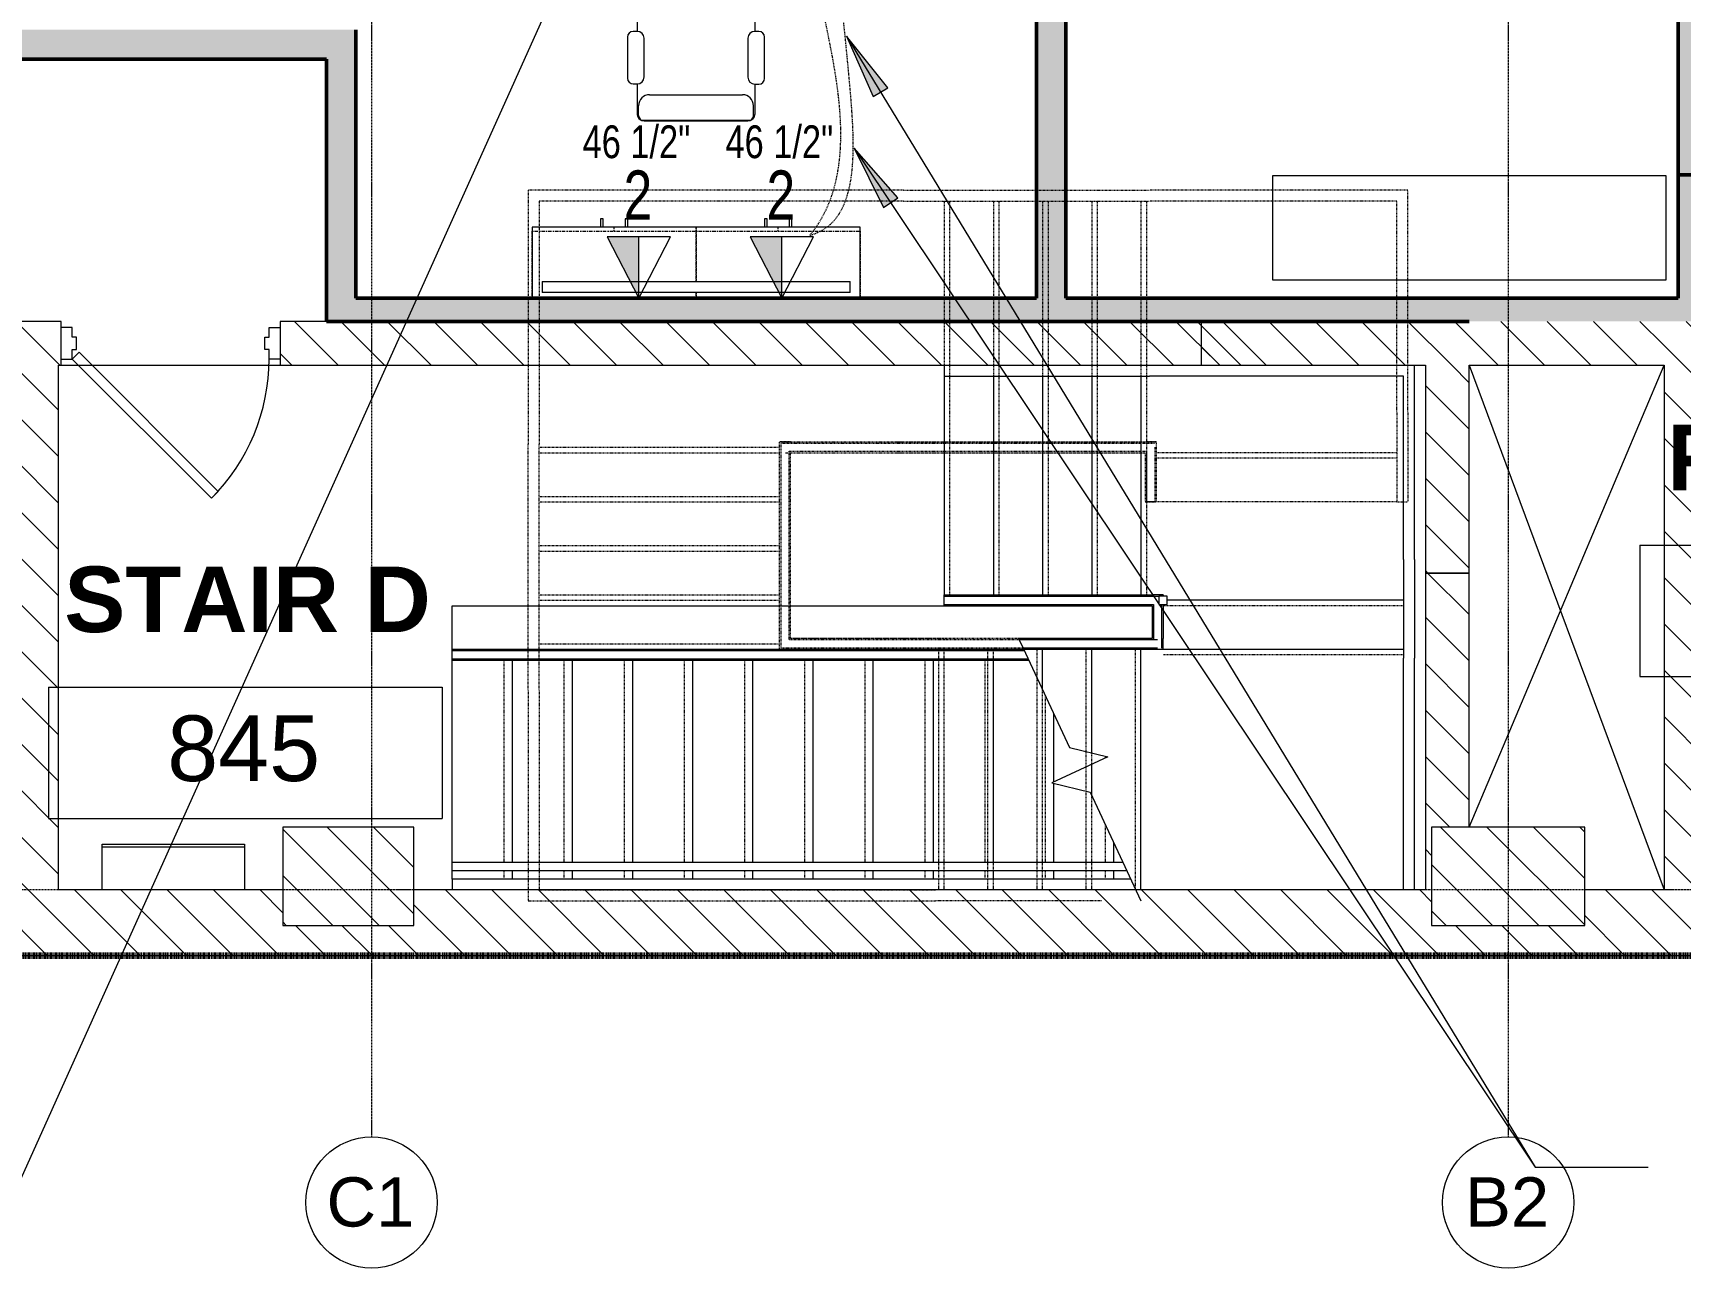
# Model space of a CAD drawing. Header units: inches. Extents: x -1205 to 1409, y -1117 to 895.
# Drawn here: x -144.9 to 156.3, y -1111.3 to -885.3 of the extents above; entities that cross this region are included whole.
import ezdxf

# ---------------------------------------------------------------- set-up
doc = ezdxf.new("R2010")
doc.units = ezdxf.units.IN
doc.header["$MEASUREMENT"] = 0
for name, pattern in [('Center', [1.25, 0.25, -0.1875, 0.625, -0.1875]), ('Double Dash 3_8_', [1, 0.375, -0.125, 0.125, -0.125, 0.125, -0.125]), ('Double Dash 3_8__2_', [1, 0.375, -0.125, 0.125, -0.125, 0.125, -0.125]), ('Grid Line 1_4_', [0.4375, 0.25, -0.0625, 0.0625, -0.0625]), ('Hidden 1_8_', [0.1875, 0.125, -0.0625]), ('Overhead 1_16_', [0.101562, 0.0625, -0.039062])]:
    doc.linetypes.add(name, pattern=pattern)
for name, color, linetype, lineweight in [('A-ANNO-NOTE', 131, 'Continuous', 9), ('A-AREA-IDEN', 2, 'Continuous', 9), ('A-DETL', 90, 'Continuous', 13), ('A-DETL-HDLN', 90, 'Hidden 1_8_', 9), ('A-DETL-THIN', 151, 'Continuous', 13), ('A-DOOR', 31, 'Continuous', 13), ('A-DOOR-FRAM', 31, 'Continuous', 20), ('A-FLOR', 192, 'Continuous', 13), ('A-FLOR-HRAL', 11, 'Continuous', 13), ('A-FLOR-HRAL-MBND', 5, 'Continuous', 13), ('A-GENM', 13, 'Continuous', 9), ('A-WALL', 113, 'Continuous', 13), ('A-WALL-PATT', 111, 'Continuous', 13), ('C-PROP-LINE', 91, 'Double Dash 3_8_', 20), ('G-ANNO-TEXT', 231, 'Continuous', 9), ('I-FURN', 30, 'Continuous', 9), ('I-WALL', 2, 'Continuous', 13), ('Q-CASE', 31, 'Continuous', 9), ('Q-SPCQ', 91, 'Continuous', 13), ('S-COLS', 52, 'Continuous', 13), ('S-GRID', 1, 'Continuous', 9), ('S-GRID-IDEN', 1, 'Continuous', 9), ('S-STRS', 31, 'Continuous', 13), ('S-STRS-MBND', 31, 'Continuous', 13)]:
    doc.layers.add(name, color=color, linetype=linetype, lineweight=lineweight)
doc.styles.add('Arial_1', font='arial.ttf', dxfattribs={"width": 0.75, "height": 9})
doc.styles.add('Arial_2', font='arial.ttf', dxfattribs={"width": 0.75, "height": 6})
doc.styles.add('Arial_3', font='arial.ttf', dxfattribs={"height": 9})
doc.styles.add('Arial_5', font='arial.ttf', dxfattribs={"height": 12})
doc.styles.add('Arial_B', font='arialbd.ttf', dxfattribs={"height": 12})
pattern_1 = [(135, (0, 0), (-4.24264, -4.24264), [])]

# ---------------------------------------------------------------- blocks, each defined once
blk = doc.blocks.new('Concrete-Square-Column - 18 x 24-3368431-8TH FLOOR TELECOM PLAN')
at = {"layer": 'S-COLS', "lineweight": 9}
h = blk.add_hatch(dxfattribs=at)
h.set_pattern_fill('FP_3', color=53, style=0, pattern_type=2)
h.set_pattern_definition([(45, (1039.619, -87.227), (-4.24264, 4.24264), [])])
h.paths.add_polyline_path([(-9, -12), (9, -12), (8.99, 12), (-9, 12)], flags=0)
at = {"layer": 'S-COLS', "color": 133, "lineweight": 20}
for p, q in [((9, 12), (-9, 12)), ((-9, 12), (-9, -12)), ((9, -12), (9, 12)), ((-9, -12), (9, -12))]:
    blk.add_line(p, q, dxfattribs=at)
blk = doc.blocks.new('Concrete-Square-Column - 18 x 28-3368442-8TH FLOOR TELECOM PLAN')
at = {"layer": 'S-COLS', "lineweight": 9}
h = blk.add_hatch(dxfattribs=at)
h.set_pattern_fill('FP_4', color=53, style=0, pattern_type=2)
h.set_pattern_definition([(45, (1039.619, 124.898), (-4.24264, 4.24264), [])])
h.paths.add_polyline_path([(-9, -14), (9, -14), (8.99, 14), (-9, 14), (-9, -9.51)], flags=0)
at = {"layer": 'S-COLS', "color": 133, "lineweight": 20}
for p, q in [((9, 14), (-9, 14)), ((-9, 14), (-9, -14)), ((9, -14), (9, 14)), ((-9, -14), (9, -14))]:
    blk.add_line(p, q, dxfattribs=at)
blk = doc.blocks.new('Single-HM Frame - Stair Exst_ 36_-989163-8TH FLOOR TELECOM PLAN')
at = {"layer": 'A-DOOR', "color": 53, "lineweight": 9}
for p, q in [((-16.76, -1.64), (-18, -2.88)), ((-18, -2.88), (7.46, -28.33)), ((8.7, -27.09), (-16.76, -1.64)), ((7.46, -28.33), (8.7, -27.09))]:
    blk.add_line(p, q, dxfattribs=at)
blk.add_arc((-18, -2.88), 36, 315.01, 0, dxfattribs=at)
at = {"layer": 'A-DOOR-FRAM', "color": 133}
for p, q in [((-18, 2.87), (-20, 2.87)), ((-18, 1.12), (-18, 2.87)), ((-17.25, 1.12), (-18, 1.12)), ((-17.25, -1.12), (-17.25, 1.12)), ((17.25, 1.12), (18, 1.12)), ((17.25, -1.12), (17.25, 1.12)), ((18, 2.87), (20, 2.87)), ((18, 1.12), (18, 2.87)), ((-20, -2.88), (-18, -2.88)), ((-18, -1.12), (-17.25, -1.12)), ((-18, -2.88), (-18, -1.12)), ((18, -1.12), (17.25, -1.12)), ((18, -2.88), (18, -1.12)), ((20, -2.88), (18, -2.88))]:
    blk.add_line(p, q, dxfattribs=at)
blk = doc.blocks.new('Railing - 1 1_2_-2258571-8TH FLOOR TELECOM PLAN')
at = {"layer": 'A-FLOR-HRAL', "color": 133, "lineweight": 20}
for p, q in [((0.75, 0.75), (-0.75, 0.75)), ((-0.75, 0.75), (-0.75, -0.75)), ((0.75, -0.75), (0.75, 0.75)), ((-0.75, -0.75), (0.75, -0.75))]:
    blk.add_line(p, q, dxfattribs=at)
blk = doc.blocks.new('Railing - Railing-988096-8TH FLOOR TELECOM PLAN')
at = {"layer": 'A-FLOR-HRAL', "color": 53, "lineweight": 9}
for p, q in [((21.74, -988.12), (57.74, -988.12)), ((21.74, -988.37), (21.74, -988.12)), ((21.74, -988.37), (57.74, -988.37)), ((21.74, -989.87), (21.74, -988.37)), ((21.74, -990.12), (21.74, -989.87)), ((21.74, -989.87), (57.74, -989.87)), ((21.74, -990.12), (57.74, -990.12)), ((57.74, -988.12), (58.19, -988.12)), ((57.74, -988.37), (61.02, -988.37)), ((57.74, -989.87), (60.02, -989.87)), ((57.74, -990.12), (58.19, -990.12)), ((59.77, -990.12), (59.77, -996.12)), ((60.02, -989.87), (60.02, -996.37)), ((61.52, -989.87), (61.52, -997.87)), ((61.77, -988.12), (61.77, -988.37)), ((61.77, -989.87), (61.77, -996.12)), ((35.36, -996.12), (35.48, -996.37)), ((57.74, -996.12), (35.36, -996.12)), ((35.48, -996.37), (36.18, -997.87)), ((35.48, -996.37), (36.18, -997.87)), ((57.74, -996.37), (35.48, -996.37)), ((57.97, -996.12), (57.74, -996.12)), ((60.77, -996.37), (57.74, -996.37)), ((36.18, -997.87), (36.29, -998.12)), ((57.74, -997.87), (36.18, -997.87)), ((57.74, -998.12), (36.29, -998.12)), ((60.77, -997.87), (57.74, -997.87)), ((57.97, -998.12), (57.74, -998.12))]:
    blk.add_line(p, q, dxfattribs=at)
at = {"layer": 'A-FLOR-HRAL-MBND', "color": 53, "linetype": 'Overhead 1_16_', "lineweight": 9}
for p, q in [((-8.35, -960.12), (12.74, -960.12)), ((-8.35, -962.12), (-8.35, -960.12)), ((-8.1, -960.37), (12.74, -960.37)), ((-8.1, -962.12), (-8.1, -960.37)), ((12.74, -960.12), (21.74, -960.12)), ((12.74, -960.37), (21.74, -960.37)), ((21.74, -960.12), (57.74, -960.12)), ((21.74, -960.37), (57.74, -960.37)), ((57.74, -960.12), (60.52, -960.12)), ((57.74, -960.37), (60.27, -960.37)), ((-8.35, -998.12), (-8.35, -962.12)), ((-8.1, -997.87), (-8.1, -962.12)), ((-7.35, -962.12), (12.74, -962.12)), ((-6.6, -961.87), (12.74, -961.87)), ((-6.6, -996.37), (-6.6, -961.87)), ((-6.35, -996.12), (-6.35, -962.12)), ((12.74, -961.87), (21.74, -961.87)), ((12.74, -962.12), (21.74, -962.12)), ((21.74, -961.87), (57.74, -961.87)), ((21.74, -962.12), (57.74, -962.12)), ((57.74, -961.87), (58.77, -961.87)), ((57.74, -962.12), (58.52, -962.12)), ((58.52, -962.12), (58.52, -971.12)), ((58.77, -961.87), (58.77, -971.12)), ((60.27, -961.12), (60.27, -962.12)), ((60.27, -962.12), (60.27, -971.12)), ((60.52, -961.12), (60.52, -962.12)), ((60.52, -962.12), (60.52, -971.12)), ((60.52, -971.12), (58.52, -971.12)), ((60.27, -971.12), (58.77, -971.12)), ((21.74, -996.37), (-6.6, -996.37)), ((21.74, -996.12), (-6.35, -996.12)), ((35.36, -996.12), (21.74, -996.12)), ((35.48, -996.37), (21.74, -996.37)), ((21.74, -998.12), (-8.35, -998.12)), ((21.74, -997.87), (-8.1, -997.87)), ((36.18, -997.87), (21.74, -997.87)), ((36.29, -998.12), (21.74, -998.12))]:
    blk.add_line(p, q, dxfattribs=at)
blk.add_blockref('Railing - 1 1_2_-2258571-8TH FLOOR TELECOM PLAN', (61.77, -989.12))
blk = doc.blocks.new('Railing - Railing-2258307-8TH FLOOR TELECOM PLAN')
at = {"layer": 'A-FLOR-HRAL', "color": 53, "lineweight": 9}
for p, q in [((-68.23, -998.37), (-68.23, -998.12)), ((36.29, -998.12), (-68.23, -998.12)), ((-68.23, -999.87), (-68.23, -998.37)), ((36.41, -998.37), (-68.23, -998.37)), ((-68.23, -1000.12), (-68.23, -999.87)), ((37.11, -999.87), (-68.23, -999.87)), ((37.23, -1000.12), (-68.23, -1000.12))]:
    blk.add_line(p, q, dxfattribs=at)
blk = doc.blocks.new('Railing - Railing-2258311-8TH FLOOR TELECOM PLAN')
at = {"layer": 'A-FLOR-HRAL', "color": 53, "lineweight": 9}
for p, q in [((-68.23, -1038.62), (-68.23, -1037.12)), ((54.48, -1037.12), (-68.23, -1037.12)), ((55.18, -1038.62), (-68.23, -1038.62))]:
    blk.add_line(p, q, dxfattribs=at)
blk = doc.blocks.new('Chair-Task Arms - Chair-Task Arms-1500764-8TH FLOOR TELECOM PLAN')
at = {"layer": 'I-FURN', "color": 53}
for p, q in [((-5.2, 11.1), (-5.2, 6.62)), ((-5.2, 11.1), (16.3, 11.1)), ((16.3, 11.1), (16.3, 6.62)), ((-5.2, 6.62), (-5.95, 6.62)), ((17.05, 6.62), (16.3, 6.62)), ((-6.98, 5.59), (-6.98, -1.94)), ((-3.93, -1.72), (-3.93, 5.35)), ((15.03, 5.35), (15.03, -1.77)), ((18.08, -1.98), (18.08, 5.59)), ((-5.92, -3), (-5.2, -3)), ((-5.2, -3), (-5.2, -8.61)), ((-2.95, -4.97), (14.05, -4.97)), ((16.3, -3.04), (17.02, -3.04)), ((16.3, -3.04), (16.3, -8.61)), ((-4.95, -8.75), (-4.95, -6.97)), ((16.05, -8.75), (16.05, -6.97)), ((-4.2, -9.61), (15.3, -9.61)), ((-3.95, -9.75), (15.05, -9.75))]:
    blk.add_line(p, q, dxfattribs=at)
for centre, radius, start, end in [((-5.95, 5.59), 1.03, 90, 180), ((-5.2, 5.35), 1.27, 360, 90), ((16.3, 5.35), 1.27, 90, 180), ((17.05, 5.59), 1.03, 0, 90), ((-5.92, -1.94), 1.06, 180, 270), ((-5.2, -1.72), 1.27, 270, 0), ((16.3, -1.77), 1.27, 180, 270), ((17.02, -1.98), 1.06, 270, 0), ((-2.95, -6.97), 2, 90, 180), ((14.05, -6.97), 2, 0, 90), ((-4.2, -8.61), 1, 180, 270), ((-3.95, -8.75), 1, 180, 270), ((15.05, -8.75), 1, 270, 0), ((15.3, -8.61), 1, 270, 0)]:
    blk.add_arc(centre, radius, start, end, dxfattribs=at)
blk = doc.blocks.new('Generic Model Adjustable Table - Default-3132572-8TH FLOOR TELECOM PLAN')
at = {"layer": 'A-GENM', "color": 53}
for p, q in [((36, 9.5), (-36, 9.5)), ((-36, 9.5), (-36, -9.5)), ((36, -9.5), (36, 9.5)), ((-36, -9.5), (36, -9.5))]:
    blk.add_line(p, q, dxfattribs=at)
blk = doc.blocks.new('Fire Hose Cabinet - Existing Hose-3487118-8TH FLOOR TELECOM PLAN')
at = {"layer": 'Q-SPCQ', "color": 53, "lineweight": 9}
for p, q in [((-17.32, 6), (-17.32, 14.37)), ((-17.32, 14.37), (8.68, 14.37)), ((-17.32, 13.87), (8.68, 13.87)), ((8.68, 14.37), (8.68, 6)), ((8.68, 6), (-17.32, 6))]:
    blk.add_line(p, q, dxfattribs=at)
blk = doc.blocks.new('Television Wall Mount - 60_-3462010-8TH FLOOR TELECOM PLAN')
at = {"layer": 'Q-SPCQ', "color": 53, "lineweight": 9}
for p, q in [((-28.15, 0.79), (-28.15, -1.21)), ((-28.15, 0.79), (-26.15, 0.79)), ((-26.15, 0.79), (26.15, 0.79)), ((26.15, 0.79), (28.15, 0.79)), ((28.15, -1.21), (28.15, 0.79)), ((-26.15, -1.21), (-28.15, -1.21)), ((26.15, -1.21), (-26.15, -1.21)), ((28.15, -1.21), (26.15, -1.21))]:
    blk.add_line(p, q, dxfattribs=at)
blk = doc.blocks.new('Counter Top wo Backsplash - 13_ Depth-5025095-8TH FLOOR TELECOM PLAN')
at = {"layer": 'Q-CASE'}
for p, q in [((-47.26, 0), (-47.26, -13)), ((12.74, -13), (12.74, 0)), ((-47.26, -13), (12.74, -13))]:
    blk.add_line(p, q, dxfattribs=at)
blk = doc.blocks.new('198 - Credenza 2_-6_ x13_ D-5020772-8TH FLOOR TELECOM PLAN')
at = {"layer": 'Q-CASE', "linetype": 'Center'}
for p, q in [((-14.26, -12.25), (-14.26, 0)), ((15.74, 0), (15.74, -1.04)), ((15.74, -3.04), (15.74, -12.25)), ((-14.26, -12.25), (-14.26, -13)), ((15.74, -12.25), (-14.26, -12.25)), ((-14.26, -13), (15.74, -13)), ((0.74, -12.25), (0.74, -13)), ((15.74, -13), (15.74, -12.25))]:
    blk.add_line(p, q, dxfattribs=at)
at = {"layer": 'Q-CASE', "color": 53}
for p, q in [((-1.76, -13), (-1.76, -14.5)), ((-1.76, -14.5), (-1.27, -14.5)), ((-1.27, -14.5), (-1.27, -13)), ((2.74, -13), (2.74, -14.5)), ((2.74, -14.5), (3.23, -14.5)), ((3.23, -14.5), (3.23, -13))]:
    blk.add_line(p, q, dxfattribs=at)
blk = doc.blocks.new('198 - Credenza 2_-6_ x13_ D-V84-8TH FLOOR TELECOM PLAN')
at = {"layer": 'Q-CASE', "linetype": 'Center'}
for p, q in [((-14.26, -1.04), (-14.26, 0)), ((15.74, 0), (15.74, -12.25)), ((-14.26, -12.25), (-14.26, -3.04)), ((-14.26, -12.25), (-14.26, -13)), ((15.74, -12.25), (-14.26, -12.25)), ((-14.26, -13), (15.74, -13)), ((0.74, -12.25), (0.74, -13)), ((15.74, -13), (15.74, -12.25))]:
    blk.add_line(p, q, dxfattribs=at)
at = {"layer": 'Q-CASE', "color": 53}
for p, q in [((-1.76, -13), (-1.76, -14.5)), ((-1.76, -14.5), (-1.27, -14.5)), ((-1.27, -14.5), (-1.27, -13)), ((2.74, -13), (2.74, -14.5)), ((2.74, -14.5), (3.23, -14.5)), ((3.23, -14.5), (3.23, -13))]:
    blk.add_line(p, q, dxfattribs=at)
blk = doc.blocks.new('Family - ___-851313-8TH FLOOR TELECOM PLAN')
at = {"layer": 'C-PROP-LINE', "color": 133, "linetype": 'Double Dash 3_8__2_'}
blk.add_line((-889.89, -1054.12), (389.27, -1054.12), dxfattribs=at)
blk = doc.blocks.new('Grid - Grid Head - Circle-20770-8TH FLOOR TELECOM PLAN')
at = {"layer": 'S-GRID-IDEN', "color": 53}
blk.add_circle((0, 0), 0.125, dxfattribs=at)
blk = doc.blocks.new('18433_1 - AEO NY - CENTRAL_rvt-1-8TH FLOOR TELECOM PLAN')
at = {"layer": 'A-WALL-PATT'}
for points in [[(44.02, -933.87), (44.02, -758.99), (38.65, -758.99), (38.65, -933.87)], [(161.4, -911.31), (161.4, -758.99), (156.02, -758.99), (156.02, -911.31)], [(-91.23, -890.12), (-85.85, -890.12), (-85.85, -884.74), (-357.91, -884.74), (-357.91, -890.12), (-130.77, -890.12)], [(-85.85, -938.12), (-85.85, -890.12), (-91.23, -890.12), (-91.23, -938.12)], [(161.4, -938.12), (161.4, -911.31), (156.02, -911.31), (156.02, -938.12)], [(153.4, -938.12), (156.02, -938.12), (156.02, -933.87), (-85.85, -933.87), (-85.85, -938.12), (134.41, -938.12)]]:
    blk.add_hatch(color=253, dxfattribs=at).paths.add_polyline_path(points, flags=0)
at = {"layer": 'A-WALL-PATT', "lineweight": 9}
h = blk.add_hatch(dxfattribs=at)
h.set_pattern_fill('FP_1', color=53, style=0, pattern_type=2)
h.set_pattern_definition(pattern_1)
h.paths.add_polyline_path([(-140.23, -1042.12), (-140.23, -938.12), (-148.23, -938.12), (-148.23, -1042.12)], flags=0)
h = blk.add_hatch(dxfattribs=at)
h.set_pattern_fill('FP_1', color=53, style=0, pattern_type=2)
h.set_pattern_definition(pattern_1)
h.paths.add_polyline_path([(-62.35, -946.12), (-62.35, -938.12), (-99.73, -938.12), (-99.73, -946.12)], flags=0)
h.paths.add_polyline_path([(-140.23, -946.12), (-139.73, -946.12), (-139.73, -938.12), (-140.23, -938.12)], flags=0)
h = blk.add_hatch(dxfattribs=at)
h.set_pattern_fill('FP_1', color=53, style=0, pattern_type=2)
h.set_pattern_definition(pattern_1)
h.paths.add_polyline_path([(76, -946.12), (68, -938.12), (-62.35, -938.12), (-62.35, -946.12), (46.01, -946.12)], flags=0)
h = blk.add_hatch(dxfattribs=at)
h.set_pattern_fill('FP_1', color=53, style=0, pattern_type=2)
h.set_pattern_definition(pattern_1)
h.paths.add_polyline_path([(109.77, -946.12), (117.77, -946.12), (117.77, -938.12), (68.77, -938.12), (68.77, -946.12)], flags=0)
h = blk.add_hatch(dxfattribs=at)
h.set_pattern_fill('FP_1', color=53, style=0, pattern_type=2)
h.set_pattern_definition(pattern_1)
h.paths.add_polyline_path([(117.77, -946.12), (153.4, -946.12), (153.4, -938.12), (117.77, -938.12)], flags=0)
h = blk.add_hatch(dxfattribs=at)
h.set_pattern_fill('FP_1', color=53, style=0, pattern_type=2)
h.set_pattern_definition(pattern_1)
h.paths.add_polyline_path([(156.51, -976.12), (161.4, -976.12), (161.4, -938.12), (153.4, -938.12), (153.4, -976.12)], flags=0)
h = blk.add_hatch(dxfattribs=at)
h.set_pattern_fill('FP_1', color=53, style=0, pattern_type=2)
h.set_pattern_definition(pattern_1)
h.paths.add_polyline_path([(117.77, -984.14), (117.77, -946.12), (109.77, -946.12), (109.77, -984.14)], flags=0)
h = blk.add_hatch(dxfattribs=at)
h.set_pattern_fill('FP_1', color=53, style=0, pattern_type=2)
h.set_pattern_definition(pattern_1)
h.paths.add_polyline_path([(153.4, -1042.12), (161.4, -1042.12), (161.4, -976.12), (153.4, -976.12), (153.4, -1030.63)], flags=0)
h = blk.add_hatch(dxfattribs=at)
h.set_pattern_fill('FP_1', color=53, style=0, pattern_type=2)
h.set_pattern_definition(pattern_1)
h.paths.add_polyline_path([(110.9, -1042.12), (110.9, -1030.62), (117.77, -1030.62), (117.77, -984.14), (109.77, -984.14), (109.77, -1042.12)], flags=0)
h = blk.add_hatch(dxfattribs=at)
h.set_pattern_fill('FP_1', color=53, style=0, pattern_type=2)
h.set_pattern_definition(pattern_1)
h.paths.add_polyline_path([(304.4, -1054.12), (304.4, -1042.12), (138.9, -1042.12), (138.9, -1048.62), (110.9, -1048.62), (110.9, -1042.12), (-75.23, -1042.12), (-75.23, -1048.62), (-99.23, -1048.62), (-99.23, -1042.12), (-332.82, -1042.12), (-332.82, -1043.12), (-356.82, -1043.12), (-356.82, -1042.12), (-575.1, -1042.12), (-575.1, -1043.12), (-599.1, -1043.12), (-599.1, -1042.12), (-789.98, -1042.12), (-789.98, -1048.62), (-817.98, -1048.62), (-817.98, -1042.12), (-892.39, -1042.12), (-892.39, -1054.12), (267, -1054.12)], flags=0)
at = {"layer": 'A-DETL-THIN', "color": 53, "lineweight": 9}
for p, q in [((117.77, -1030.62), (153.4, -946.12)), ((117.77, -946.12), (153.4, -1042.12))]:
    blk.add_line(p, q, dxfattribs=at)
at = {"layer": 'A-FLOR', "color": 53, "lineweight": 9}
for p, q in [((-139.73, -946.12), (-99.73, -946.12)), ((-68.23, -998.12), (-68.23, -990.12)), ((-68.23, -990.12), (21.74, -990.12)), ((-68.23, -1037.12), (-68.23, -1000.12)), ((-68.23, -1040.12), (-68.23, -1038.62))]:
    blk.add_line(p, q, dxfattribs=at)
at = {"layer": 'A-WALL', "color": 133, "lineweight": 20}
for p, q in [((-140.23, -938.12), (-148.23, -938.12)), ((-139.73, -938.12), (-140.23, -938.12)), ((-139.73, -946.12), (-139.73, -938.12)), ((-62.35, -938.12), (-99.73, -938.12)), ((-99.73, -938.12), (-99.73, -946.12)), ((68, -938.12), (-62.35, -938.12)), ((76, -946.12), (68, -938.12)), ((117.77, -938.12), (68.77, -938.12)), ((68.77, -938.12), (68.77, -946.12)), ((-140.23, -1042.12), (-140.23, -946.12)), ((-140.23, -946.12), (-139.73, -946.12)), ((-99.73, -946.12), (-62.35, -946.12)), ((-62.35, -946.12), (76, -946.12)), ((68.77, -946.12), (109.77, -946.12)), ((109.77, -946.12), (109.77, -984.14)), ((117.77, -984.14), (117.77, -946.12)), ((117.77, -946.12), (153.4, -946.12)), ((153.4, -946.12), (153.4, -976.12)), ((153.4, -976.12), (153.4, -1042.12)), ((109.77, -984.14), (117.77, -984.14)), ((109.77, -984.14), (109.77, -1042.12)), ((117.77, -984.14), (109.77, -984.14)), ((117.77, -1030.62), (117.77, -984.14)), ((-99.23, -1042.12), (-140.23, -1042.12)), ((109.77, -1042.12), (-75.23, -1042.12)), ((153.4, -1042.12), (138.9, -1042.12)), ((-892.39, -1054.12), (304.4, -1054.12))]:
    blk.add_line(p, q, dxfattribs=at)
at = {"layer": 'I-WALL', "color": 213, "lineweight": 50}
for p, q in [((38.65, -758.99), (38.65, -933.87)), ((44.02, -933.87), (44.02, -758.99)), ((156.02, -758.99), (156.02, -911.31)), ((-85.85, -890.12), (-85.85, -884.74)), ((-357.91, -890.12), (-91.23, -890.12)), ((-91.23, -890.12), (-91.23, -938.12)), ((-85.85, -933.87), (-85.85, -890.12)), ((156.02, -911.31), (161.4, -911.31)), ((156.02, -911.31), (156.02, -933.87)), ((161.4, -911.31), (156.02, -911.31)), ((38.65, -933.87), (-85.85, -933.87)), ((156.02, -933.87), (44.02, -933.87)), ((-91.23, -938.12), (-85.85, -938.12)), ((-85.85, -938.12), (117.77, -938.12))]:
    blk.add_line(p, q, dxfattribs=at)
at = {"layer": 'S-GRID', "linetype": 'Grid Line 1_4_'}
for p, q in [((-82.98, -529.37), (-82.98, -1087.29)), ((124.9, -529.37), (124.9, -1087.29)), ((444.9, -1042.12), (-904.42, -1042.12))]:
    blk.add_line(p, q, dxfattribs=at)
at = {"layer": 'S-STRS', "color": 53, "lineweight": 9}
for p, q in [((21.74, -946.12), (21.74, -948.12)), ((21.74, -948.12), (30.74, -948.12)), ((21.74, -948.12), (21.74, -988.12)), ((30.74, -948.12), (39.74, -948.12)), ((30.74, -948.12), (30.74, -988.12)), ((39.74, -948.12), (48.74, -948.12)), ((39.74, -948.12), (39.74, -988.12)), ((48.74, -948.12), (57.74, -948.12)), ((48.74, -948.12), (48.74, -988.12)), ((57.74, -948.12), (59.32, -948.12)), ((57.74, -948.12), (57.74, -988.12)), ((105.77, -948.12), (59.32, -948.12)), ((105.77, -981.69), (105.77, -948.12)), ((107.77, -981.69), (107.77, -946.12)), ((105.77, -981.69), (105.77, -989.12)), ((107.77, -981.69), (107.77, -999.69)), ((21.74, -988.12), (30.31, -988.12)), ((30.74, -988.12), (39.31, -988.12)), ((39.74, -988.12), (48.31, -988.12)), ((48.74, -988.12), (57.31, -988.12)), ((57.74, -988.12), (59.77, -988.12)), ((58.18, -990.12), (59.77, -990.12)), ((61.77, -988.12), (59.77, -988.12)), ((61.77, -988.12), (61.77, -988.37)), ((61.77, -989.87), (61.77, -995.68)), ((105.77, -989.12), (62.52, -989.12)), ((105.77, -989.12), (105.77, -998.12)), ((59.77, -996.12), (57.97, -996.12)), ((61.77, -998.12), (61.77, -996.12)), ((-68.23, -1037.12), (-68.23, -1000.12)), ((-57.23, -1000.12), (-66.94, -1000.12)), ((-57.23, -1037.12), (-57.23, -1000.12)), ((-46.23, -1000.12), (-55.94, -1000.12)), ((-46.23, -1037.12), (-46.23, -1000.12)), ((-35.23, -1000.12), (-44.94, -1000.12)), ((-35.23, -1037.12), (-35.23, -1000.12)), ((-24.23, -1000.12), (-33.94, -1000.12)), ((-24.23, -1037.12), (-24.23, -1000.12)), ((-13.23, -1000.12), (-22.94, -1000.12)), ((-13.23, -1037.12), (-13.23, -1000.12)), ((-2.23, -1000.12), (-11.94, -1000.12)), ((-2.23, -1037.12), (-2.23, -1000.12)), ((8.77, -1000.12), (-0.94, -1000.12)), ((8.77, -1037.12), (8.77, -1000.12)), ((19.77, -1000.12), (10.06, -1000.12)), ((19.77, -1037.12), (19.77, -1000.12)), ((30.77, -1000.12), (21.06, -1000.12)), ((30.77, -1037.12), (30.77, -1000.12)), ((37.23, -1000.12), (32.06, -1000.12)), ((39.74, -998.12), (36.73, -998.12)), ((39.74, -1005.52), (39.74, -998.12)), ((48.74, -998.12), (40.18, -998.12)), ((48.74, -1017.04), (48.74, -998.12)), ((57.74, -998.12), (49.18, -998.12)), ((57.74, -1042.12), (57.74, -998.12)), ((61.77, -998.12), (57.89, -998.12)), ((105.77, -998.12), (61.77, -998.12)), ((105.77, -998.12), (105.77, -999.69)), ((105.77, -1042.12), (105.77, -999.69)), ((107.77, -1042.12), (107.77, -999.69)), ((41.77, -1022.35), (41.77, -1009.87)), ((48.74, -1024.82), (48.74, -1019.1)), ((41.77, -1037.12), (41.77, -1022.57)), ((52.77, -1037.12), (52.77, -1033.46)), ((-68.23, -1040.12), (-68.23, -1038.62)), ((-57.23, -1040.12), (-57.23, -1038.62)), ((-46.23, -1040.12), (-46.23, -1038.62)), ((-35.23, -1040.12), (-35.23, -1038.62)), ((-24.23, -1040.12), (-24.23, -1038.62)), ((-13.23, -1040.12), (-13.23, -1038.62)), ((-2.23, -1040.12), (-2.23, -1038.62)), ((8.77, -1040.12), (8.77, -1038.62)), ((19.77, -1040.12), (19.77, -1038.62)), ((30.77, -1040.12), (30.77, -1038.62)), ((41.77, -1040.12), (41.77, -1038.62)), ((52.77, -1040.12), (52.77, -1038.62)), ((-68.23, -1040.12), (-68.23, -1042.12)), ((-57.23, -1040.12), (-68.23, -1040.12)), ((-46.23, -1040.12), (-57.23, -1040.12)), ((-35.23, -1040.12), (-46.23, -1040.12)), ((-24.23, -1040.12), (-35.23, -1040.12)), ((-13.23, -1040.12), (-24.23, -1040.12)), ((-2.23, -1040.12), (-13.23, -1040.12)), ((8.77, -1040.12), (-2.23, -1040.12)), ((19.77, -1040.12), (8.77, -1040.12)), ((30.77, -1040.12), (19.77, -1040.12)), ((41.77, -1040.12), (30.77, -1040.12)), ((52.77, -1040.12), (41.77, -1040.12)), ((55.88, -1040.12), (52.77, -1040.12))]:
    blk.add_line(p, q, dxfattribs=at)
at = {"layer": 'S-STRS', "color": 53, "linetype": 'Overhead 1_16_', "lineweight": 9}
for p, q in [((22.74, -948.12), (22.74, -988.12)), ((31.74, -948.12), (31.74, -988.12)), ((40.74, -948.12), (40.74, -988.12)), ((49.74, -948.12), (49.74, -988.12)), ((58.74, -948.12), (58.74, -988.12)), ((105.77, -990.12), (61.77, -990.12)), ((-58.73, -1037.12), (-58.73, -1000.12)), ((-47.73, -1037.12), (-47.73, -1000.12)), ((-36.73, -1037.12), (-36.73, -1000.12)), ((-25.73, -1037.12), (-25.73, -1000.12)), ((-14.73, -1037.12), (-14.73, -1000.12)), ((-3.73, -1037.12), (-3.73, -1000.12)), ((7.27, -1037.12), (7.27, -1000.12)), ((18.27, -1037.12), (18.27, -1000.12)), ((29.27, -1037.12), (29.27, -1000.12)), ((38.74, -1003.37), (38.74, -998.12)), ((47.74, -1016.79), (47.74, -998.12)), ((56.74, -1041.97), (56.74, -998.12)), ((105.77, -999.12), (61.77, -999.12)), ((40.27, -1037.12), (40.27, -1006.65)), ((51.27, -1017.92), (51.27, -1017.65)), ((47.74, -1024.03), (47.74, -1019.56)), ((51.27, -1037.12), (51.27, -1030.24)), ((-58.73, -1040.12), (-58.73, -1038.62)), ((-47.73, -1040.12), (-47.73, -1038.62)), ((-36.73, -1040.12), (-36.73, -1038.62)), ((-25.73, -1040.12), (-25.73, -1038.62)), ((-14.73, -1040.12), (-14.73, -1038.62)), ((-3.73, -1040.12), (-3.73, -1038.62)), ((7.27, -1040.12), (7.27, -1038.62)), ((18.27, -1040.12), (18.27, -1038.62)), ((29.27, -1040.12), (29.27, -1038.62)), ((40.27, -1040.12), (40.27, -1038.62)), ((51.27, -1040.12), (51.27, -1038.62))]:
    blk.add_line(p, q, dxfattribs=at)
at = {"layer": 'S-STRS-MBND', "color": 53, "linetype": 'Overhead 1_16_', "lineweight": 9}
for p, q in [((-54.35, -914.12), (-54.35, -960.54)), ((14.32, -914.12), (-54.35, -914.12)), ((14.32, -914.12), (59.32, -914.12)), ((106.52, -914.12), (59.32, -914.12)), ((106.52, -954.69), (106.52, -914.12)), ((-52.35, -916.12), (-52.35, -960.54)), ((14.32, -916.12), (-52.35, -916.12)), ((14.32, -916.12), (59.32, -916.12)), ((21.74, -916.12), (21.74, -960.12)), ((22.74, -916.12), (22.74, -960.12)), ((30.74, -916.12), (30.74, -960.12)), ((31.74, -916.12), (31.74, -960.12)), ((39.74, -916.12), (39.74, -960.12)), ((40.74, -916.12), (40.74, -960.12)), ((48.74, -916.12), (48.74, -960.12)), ((49.74, -916.12), (49.74, -960.12)), ((57.74, -916.12), (57.74, -960.12)), ((58.74, -916.12), (58.74, -960.12)), ((104.52, -916.12), (59.32, -916.12)), ((104.52, -954.69), (104.52, -916.12)), ((104.52, -954.69), (104.52, -971.12)), ((106.52, -954.69), (106.52, -971.12)), ((-54.35, -1005.54), (-54.35, -960.54)), ((-52.35, -1005.54), (-52.35, -960.54)), ((-6.35, -960.12), (-8.35, -960.12)), ((-8.35, -998.12), (-8.35, -960.12)), ((-6.35, -960.12), (14.32, -960.12)), ((14.32, -960.12), (58.52, -960.12)), ((60.52, -960.12), (58.52, -960.12)), ((60.52, -960.12), (60.52, -971.12)), ((-52.35, -961.12), (-8.35, -961.12)), ((-52.35, -962.12), (-8.35, -962.12)), ((-6.35, -962.12), (14.32, -962.12)), ((-6.35, -996.12), (-6.35, -962.12)), ((14.32, -962.12), (58.52, -962.12)), ((58.52, -962.12), (58.52, -971.12)), ((104.52, -962.12), (60.52, -962.12)), ((104.52, -963.12), (60.52, -963.12)), ((-52.35, -970.12), (-8.35, -970.12)), ((-52.35, -971.12), (-8.35, -971.12)), ((58.52, -971.12), (60.52, -971.12)), ((104.52, -971.12), (60.52, -971.12)), ((104.52, -971.12), (106.52, -971.12)), ((-52.35, -979.12), (-8.35, -979.12)), ((-52.35, -980.12), (-8.35, -980.12)), ((-52.35, -988.12), (-8.35, -988.12)), ((-52.35, -989.12), (-8.35, -989.12)), ((-52.35, -997.12), (-8.35, -997.12)), ((20.17, -996.12), (-6.35, -996.12)), ((35.36, -996.12), (20.17, -996.12)), ((-52.35, -998.12), (-8.35, -998.12)), ((-8.35, -998.12), (-6.35, -998.12)), ((20.17, -998.12), (-6.35, -998.12)), ((36.29, -998.12), (20.17, -998.12)), ((20.74, -1042.12), (20.74, -998.12)), ((21.74, -1042.12), (21.74, -998.12)), ((29.74, -1042.12), (29.74, -998.12)), ((30.74, -1042.12), (30.74, -998.12)), ((-54.35, -1005.54), (-54.35, -1044.12)), ((-52.35, -1005.54), (-52.35, -1042.12)), ((38.74, -1042.12), (38.74, -1003.37)), ((39.74, -1042.12), (39.74, -1005.52)), ((47.74, -1019.56), (47.74, -1016.79)), ((48.74, -1019.1), (48.74, -1017.04)), ((47.74, -1042.12), (47.74, -1024.03)), ((48.74, -1042.12), (48.74, -1024.82)), ((-52.35, -1042.12), (20.17, -1042.12)), ((50.54, -1042.12), (20.17, -1042.12)), ((56.74, -1042.12), (56.74, -1041.97)), ((-54.35, -1044.12), (20.17, -1044.12)), ((50.54, -1044.12), (20.17, -1044.12))]:
    blk.add_line(p, q, dxfattribs=at)
at = {"layer": 'S-STRS-MBND', "color": 53, "lineweight": 9}
for p, q in [((35.36, -996.12), (35.48, -996.37)), ((36.18, -997.87), (44.65, -1016.04)), ((51.65, -1017.74), (41.45, -1022.5)), ((44.65, -1016.04), (51.65, -1017.74)), ((41.45, -1022.5), (48.45, -1024.2)), ((48.45, -1024.2), (57.74, -1044.12))]:
    blk.add_line(p, q, dxfattribs=at)
at = {"color": 133, "linetype": 'Double Dash 3_8__2_', "lineweight": 20}
blk.add_blockref('Family - ___-851313-8TH FLOOR TELECOM PLAN', (0, 0), dxfattribs=at)
at = {"color": 53, "lineweight": 9}
for name, p in [('Chair-Task Arms - Chair-Task Arms-1500764-8TH FLOOR TELECOM PLAN', (-29.19, -891.67)), ('Television Wall Mount - 60_-3462010-8TH FLOOR TELECOM PLAN', (-23.61, -931.62)), ('Single-HM Frame - Stair Exst_ 36_-989163-8TH FLOOR TELECOM PLAN', (-119.73, -942.12)), ('Railing - Railing-988096-8TH FLOOR TELECOM PLAN', (0, 0)), ('Railing - Railing-2258307-8TH FLOOR TELECOM PLAN', (0, 0)), ('Fire Hose Cabinet - Existing Hose-3487118-8TH FLOOR TELECOM PLAN', (-114.91, -1048.12)), ('Railing - Railing-2258311-8TH FLOOR TELECOM PLAN', (0, 0))]:
    blk.add_blockref(name, p, dxfattribs=at)
for name, p, rotation in [('Generic Model Adjustable Table - Default-3132572-8TH FLOOR TELECOM PLAN', (117.77, -920.99), 180), ('198 - Credenza 2_-6_ x13_ D-V84-8TH FLOOR TELECOM PLAN', (-37.87, -933.87), 180), ('Counter Top wo Backsplash - 13_ Depth-5025095-8TH FLOOR TELECOM PLAN', (-40.87, -933.87), 180), ('198 - Credenza 2_-6_ x13_ D-5020772-8TH FLOOR TELECOM PLAN', (-7.87, -933.87), 180), ('Concrete-Square-Column - 18 x 24-3368431-8TH FLOOR TELECOM PLAN', (-87.23, -1039.62), 89.9999999999999), ('Concrete-Square-Column - 18 x 28-3368442-8TH FLOOR TELECOM PLAN', (124.9, -1039.62), 89.9999999999999)]:
    blk.add_blockref(name, p, dxfattribs=dict(at, rotation=rotation))
at = {"color": 9, "lineweight": 5, "xscale": 95.99999999999994, "yscale": 95.99999999999994, "zscale": 95.99999999999994, "rotation": 180}
for p in [(-82.98, -1099.29), (124.9, -1099.29)]:
    blk.add_blockref('Grid - Grid Head - Circle-20770-8TH FLOOR TELECOM PLAN', p, dxfattribs=at)
at = {"layer": 'S-GRID-IDEN', "char_height": 9, "attachment_point": 1, "style": 'Arial_3'}
for s, insert, width in [('C1', (-91.23, -1094.69), 19.695), ('B2', (117.02, -1094.69), 18.786)]:
    blk.add_mtext(s, dxfattribs=dict(at, insert=insert, width=width))
blk = doc.blocks.new('Room Tag - Room Tag-84095-8TH FLOOR TELECOM PLAN')
at = {"layer": 'A-AREA-IDEN'}
for p, q in [((-0.375, -0.0625), (-0.375, -0.3125)), ((-0.375, -0.0625), (0.375, -0.0625)), ((0.375, -0.0625), (0.375, -0.3125)), ((-0.375, -0.3125), (0.375, -0.3125))]:
    blk.add_line(p, q, dxfattribs=at)

msp = doc.modelspace()

# ---------------------------------------------------------------- block references
at = {"lineweight": 5}
msp.add_blockref('18433_1 - AEO NY - CENTRAL_rvt-1-8TH FLOOR TELECOM PLAN', (0, 0), dxfattribs=at)

# ---------------------------------------------------------------- next in the draw order: hatches: boundary and pattern name
at = {"layer": 'A-ANNO-NOTE'}
for points in [[(-34.11, -933.87), (-34.11, -922.62), (-39.92, -922.62), (-34.13, -933.83)], [(-7.97, -933.87), (-7.97, -922.62), (-13.77, -922.62), (-7.99, -933.83)]]:
    msp.add_hatch(color=256, dxfattribs=at).paths.add_polyline_path(points, flags=0)
at = {"layer": 'G-ANNO-TEXT'}
for points in [[(3.87, -885.92), (8.76, -896.99), (11.46, -895.35)], [(5.31, -906.41), (10.66, -917.27), (13.29, -915.51)]]:
    msp.add_hatch(color=7, dxfattribs=at).paths.add_polyline_path(points, flags=0)

# ---------------------------------------------------------------- next in the draw order: linework, layer by layer
at = {"layer": 'A-ANNO-NOTE'}
for p, q in [((-34.11, -922.62), (-39.92, -922.62)), ((-39.92, -922.62), (-34.11, -933.87)), ((-34.11, -933.87), (-34.11, -922.62)), ((-7.97, -922.62), (-13.77, -922.62)), ((-13.77, -922.62), (-7.97, -933.87)), ((-7.97, -933.87), (-7.97, -922.62))]:
    msp.add_line(p, q, dxfattribs=at)
at = {"layer": 'A-ANNO-NOTE', "lineweight": 20}
for p, q in [((-39.92, -922.62), (-34.11, -933.87)), ((-28.3, -922.62), (-39.92, -922.62)), ((-34.11, -933.87), (-28.3, -922.62)), ((-13.77, -922.62), (-7.97, -933.87)), ((-2.16, -922.62), (-13.77, -922.62)), ((-7.97, -933.87), (-2.16, -922.62))]:
    msp.add_line(p, q, dxfattribs=at)
at = {"layer": 'A-DETL', "linetype": 'Double Dash 3_8_', "lineweight": 140}
msp.add_line((-896.85, -1054.12), (304.4, -1054.12), dxfattribs=at)
at = {"layer": 'A-DETL-HDLN'}
for points, knots in [([(-2.83, -922.35), (6.99, -919.72), (3.84, -889.73), (1.47, -860.87), (-11.49, -851.88)], [0, 0, 0, 0, 1.924356, 4.004374, 4.004374, 4.004374, 4.004374]), ([(-2.83, -922.35), (6.01, -911.81), (-1.23, -877.76), (-3.39, -865.9), (-11.49, -851.88)], [0, 0, 0, 0, 1.684074, 3.435721, 3.435721, 3.435721, 3.435721])]:
    msp.add_open_spline(points, degree=3, knots=knots, dxfattribs=at)
at = {"layer": 'G-ANNO-TEXT', "color": 7}
for p, q in [((-37.94, -852.12), (-148.27, -1097.5)), ((3.87, -885.92), (8.76, -896.99)), ((11.46, -895.35), (3.87, -885.92)), ((3.87, -885.92), (129.85, -1092.81)), ((8.76, -896.99), (11.46, -895.35)), ((5.31, -906.41), (10.66, -917.27)), ((13.29, -915.51), (5.31, -906.41)), ((5.31, -906.41), (129.85, -1092.81)), ((10.66, -917.27), (13.29, -915.51)), ((129.85, -1092.81), (150.48, -1092.81)), ((129.85, -1092.81), (150.48, -1092.81))]:
    msp.add_line(p, q, dxfattribs=at)

# ---------------------------------------------------------------- next in the draw order: block references
at = {"layer": 'A-AREA-IDEN', "xscale": 95.99999999999994, "yscale": 95.99999999999994, "zscale": 95.99999999999994}
for p in [(184.97, -973.07), (-106.08, -999.02)]:
    msp.add_blockref('Room Tag - Room Tag-84095-8TH FLOOR TELECOM PLAN', p, dxfattribs=at)

# ---------------------------------------------------------------- next in the draw order: texts
at = {"layer": 'A-ANNO-NOTE', "attachment_point": 1}
for s, insert, char_height, width, style in [('46 1/2"', (-44.39, -902.24), 6, 24.543, 'Arial_2'), ('46 1/2"', (-18.25, -902.24), 6, 24.543, 'Arial_2'), ('2', (-36.89, -910.49), 9, 6.363, 'Arial_1'), ('2', (-10.75, -910.49), 9, 6.363, 'Arial_1')]:
    msp.add_mtext(s, dxfattribs=dict(at, insert=insert, char_height=char_height, width=width, style=style))
at = {"layer": 'A-AREA-IDEN', "char_height": 12, "attachment_point": 1}
for s, insert, width, style in [('FAMILY', (153.97, -957), 74.841, 'Arial_B'), ('STAIR D', (-139.2, -982.95), 79.992, 'Arial_B'), ('845', (-120.36, -1010.2), 33.633, 'Arial_5')]:
    msp.add_mtext(s, dxfattribs=dict(at, insert=insert, width=width, style=style))

doc.saveas('drawing.dxf')
